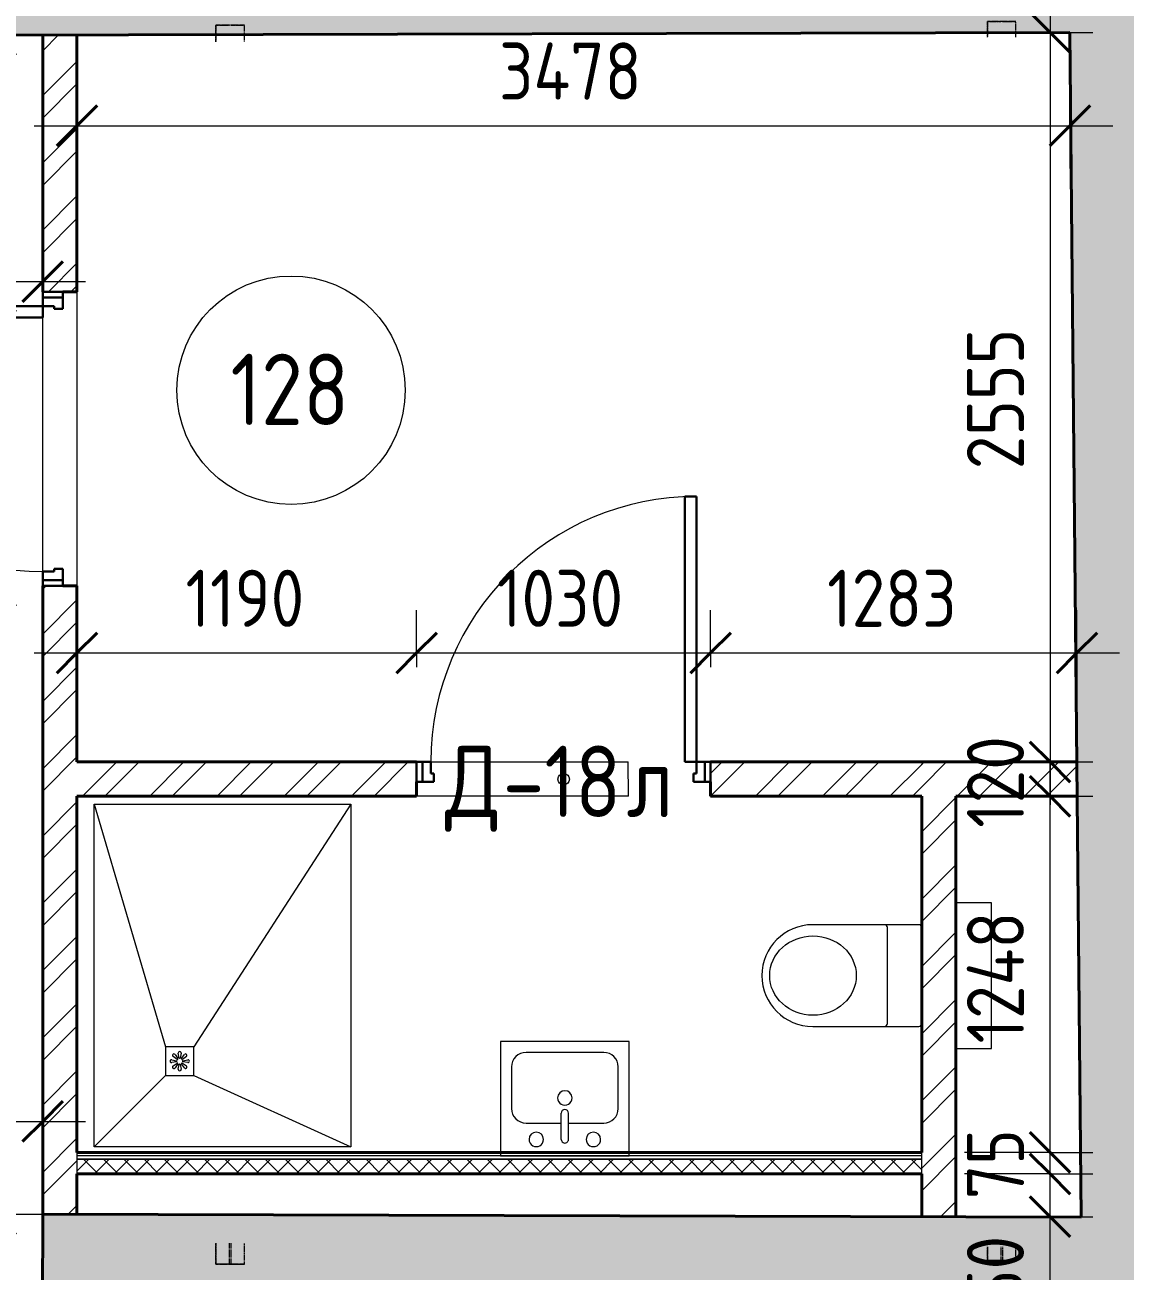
# Model space of a CAD drawing. Header units: millimetres. Extents: x -11886 to 379896, y -8130 to 47743.
# Drawn here: x 35070 to 38924, y 13336 to 17700 of the extents above; entities that cross this region are included whole.
import ezdxf

# ---------------------------------------------------------------- set-up
doc = ezdxf.new("R2010")
doc.units = ezdxf.units.MM
doc.linetypes.add('ADSK_Сверху', pattern=[4.5, 3, -1.5])
for name, color, linetype, lineweight, true_color in [('Двери', 5, 'Continuous', 18, 0x0000ff), ('Обобщенные модели', 5, 'Continuous', 18, 0x0000ff), ('Сантехника', 5, 'Continuous', 18, 0x0000ff), ('Сантехническое оборудование', 5, 'Continuous', 9, 0x0000ff), ('Стены внутренние', 5, 'Continuous', 18, 0x0000ff), ('Стены штриховка', 5, 'Continuous', 18, 0x0000ff)]:
    doc.layers.add(name, color=color, linetype=linetype, lineweight=lineweight, true_color=true_color)
for name, color, linetype, lineweight in [('Каркас', 7, 'Continuous', 18), ('Марки дверей', 7, 'Continuous', 20), ('Марки помещений', 7, 'Continuous', 20), ('Размеры', 7, 'Continuous', 9), ('Размеры-100', 7, 'Continuous', 9)]:
    doc.layers.add(name, color=color, linetype=linetype, lineweight=lineweight)
doc.styles.add('GOST Common_1', font='GOST_Common.ttf', dxfattribs={"width": 0.9, "height": 200})
doc.styles.add('GOST Common_2', font='GOST_Common.ttf', dxfattribs={"width": 0.9, "height": 250})
doc.dimstyles.new('ADSK_Основной_2_мм_Округление_до_1_мм', dxfattribs={"dimscale": 304.8, "dimtxt": 201.142999, "dimasz": 0.463911, "dimexe": 0.492126, "dimexo": 0.492126, "dimgap": 0.098425, "dimtad": 1, "dimdec": 0, "dimdsep": 46, "dimtxsty": 'GOST Common_1', "dimblk1": 'OBLIQUE', "dimblk2": 'OBLIQUE', "dimsah": 1, "dimcen": 0.09, "dimdle": 0.492126, "dimazin": 2, "dimtfac": 1, "dimtdec": 4, "dimtix": 1, "dimtmove": 0, "dimatfit": 3, "dimfxl": 1, "dimtvp": 1, "dimtolj": 1, "dimtzin": 0, "dimlwd": 20, "dimlwe": 20, "dimarcsym": 2})
doc.dimstyles.new('ADSK_Основной_2_мм_Округление_до_1_мм_1', dxfattribs={"dimscale": 304.8, "dimtxt": 201.142999, "dimasz": 0.463911, "dimexe": 0.492126, "dimexo": 0.492126, "dimgap": 0.098425, "dimtad": 1, "dimdec": 0, "dimdsep": 46, "dimtxsty": 'GOST Common_1', "dimblk1": 'OBLIQUE', "dimblk2": 'OBLIQUE', "dimsah": 1, "dimcen": 0.09, "dimdle": 0.492126, "dimazin": 2, "dimtfac": 1, "dimtdec": 4, "dimtix": 1, "dimtmove": 1, "dimatfit": 3, "dimfxl": 1, "dimtvp": 1, "dimtolj": 1, "dimtzin": 0, "dimlwd": 20, "dimlwe": 20, "dimarcsym": 2})
pattern_1 = [(45, (0, 0), (-117.8655, 117.8655), []), (45, (78.58, 0), (-117.8655, 117.8655), [])]

# ---------------------------------------------------------------- blocks, each defined once
blk = doc.blocks.new('Типовая двутавровая балка _АСТО 20-93_ Балки - 100х200мм-V4-01 План 1-го этажа маркировочный')
at = {"layer": 'Каркас', "color": 253, "linetype": 'ADSK_Сверху', "true_color": 0xaaaaaa}
for p, q in [((-2169.5, 50), (-2169.5, -50)), ((-2169.5, 50), (-2096, 50)), ((2111.8, 50), (2169.5, 50)), ((2169.5, -50), (2169.5, 50)), ((-2096.2, 3), (-2169.5, 3)), ((-2096.2, -3), (-2169.5, -3)), ((-2169.5, -50), (-2096.4, -50)), ((2112.4, -50), (2169.5, -50))]:
    blk.add_line(p, q, dxfattribs=at)
at = {"layer": 'Каркас', "color": 9, "linetype": 'ADSK_Сверху', "true_color": 0xb9b9b9}
for p, q in [((-2169.5, 3.4), (-2169.5, 50)), ((-2169.5, 50), (-2096, 50)), ((-2169.5, -50), (-2169.5, -3.4)), ((-2169.5, -50), (-2096.4, -50))]:
    blk.add_line(p, q, dxfattribs=at)
at = {"layer": 'Каркас', "color": 253, "linetype": 'ADSK_Сверху', "true_color": 0xb2b2b2}
for p, q in [((-2169.5, 50), (-2169.5, 15)), ((-2169.5, 15), (-2169.5, 50)), ((-2096, 50), (-2169.5, 50)), ((-2169.5, 50), (-2096, 50)), ((2169.5, 50), (2111.8, 50)), ((2169.5, 50), (2169.5, 15)), ((-2169.5, 3), (-2169.5, 15)), ((-2169.5, 3), (-2169.5, 15)), ((-2169.5, -3), (-2169.5, 3)), ((2169.5, 15), (2169.5, 3)), ((-2169.5, -15), (-2169.5, -3)), ((-2169.5, -15), (-2169.5, -3)), ((-2169.5, -50), (-2169.5, -15)), ((-2169.5, -15), (-2169.5, -50)), ((2169.5, -3), (2169.5, -15)), ((2169.5, -15), (2169.5, -50)), ((-2169.5, -50), (-2096.4, -50)), ((-2169.5, -50), (-2096.4, -50)), ((2112.4, -50), (2169.5, -50))]:
    blk.add_line(p, q, dxfattribs=at)
blk = doc.blocks.new('Типовая двутавровая балка _АСТО 20-93_ Балки - 100х200мм-V5-01 План 1-го этажа маркировочный')
at = {"layer": 'Каркас', "color": 253, "linetype": 'ADSK_Сверху', "true_color": 0xaaaaaa}
for p, q in [((-2169.5, 50), (-2169.5, -50)), ((-2169.5, 50), (-2121.1, 50)), ((2114.9, 50), (2169.5, 50)), ((2169.5, -50), (2169.5, 50)), ((-2121.3, 3), (-2169.5, 3)), ((-2121.4, -3), (-2169.5, -3)), ((-2169.5, -50), (-2121.6, -50)), ((2115.5, -50), (2169.5, -50))]:
    blk.add_line(p, q, dxfattribs=at)
at = {"layer": 'Каркас', "color": 9, "linetype": 'ADSK_Сверху', "true_color": 0xb9b9b9}
for p, q in [((-2169.5, 3.4), (-2169.5, 50)), ((-2169.5, 50), (-2121.1, 50)), ((-2169.5, -50), (-2169.5, -3.4)), ((-2169.5, -50), (-2121.6, -50))]:
    blk.add_line(p, q, dxfattribs=at)
at = {"layer": 'Каркас', "color": 253, "linetype": 'ADSK_Сверху', "true_color": 0xb2b2b2}
for p, q in [((-2169.5, 50), (-2169.5, 15)), ((-2169.5, 15), (-2169.5, 50)), ((-2121.1, 50), (-2169.5, 50)), ((-2169.5, 50), (-2121.1, 50)), ((2169.5, 50), (2114.9, 50)), ((2169.5, 50), (2169.5, 15)), ((-2169.5, 3), (-2169.5, 15)), ((-2169.5, 3), (-2169.5, 15)), ((-2169.5, -3), (-2169.5, 3)), ((2169.5, 15), (2169.5, 3)), ((-2169.5, -15), (-2169.5, -3)), ((-2169.5, -15), (-2169.5, -3)), ((-2169.5, -50), (-2169.5, -15)), ((-2169.5, -15), (-2169.5, -50)), ((2169.5, -3), (2169.5, -15)), ((2169.5, -15), (2169.5, -50)), ((-2169.5, -50), (-2121.6, -50)), ((-2169.5, -50), (-2121.6, -50)), ((2115.5, -50), (2169.5, -50))]:
    blk.add_line(p, q, dxfattribs=at)
blk = doc.blocks.new('AC_Дверь_Однопольная - Д-18л 1030х2200h-2319665-01 План 1-го этажа маркировочный')
at = {"layer": 'Двери', "lineweight": 30}
for p, q in [((465, 990), (425, 990)), ((425, 990), (425, 60)), ((465, 60), (465, 990)), ((-495, 60), (-515, 60)), ((-515, 60), (-515, -10)), ((-465, 60), (-495, 60)), ((-495, 60), (-495, -10)), ((-495, -10), (-495, 60)), ((-465, 20), (-465, 60)), ((425, 60), (465, 60)), ((495, 60), (465, 60)), ((465, 60), (465, 20)), ((495, -10), (495, 60)), ((515, 60), (495, 60)), ((495, 60), (495, -10)), ((515, -10), (515, 60)), ((-455, 20), (-465, 20)), ((-455, -10), (-455, 20)), ((465, 20), (455, 20)), ((455, 20), (455, -10)), ((-515, -10), (-495, -10)), ((-495, -10), (-455, -10)), ((455, -10), (495, -10)), ((495, -10), (515, -10))]:
    blk.add_line(p, q, dxfattribs=at)
at = {"layer": 'Двери'}
blk.add_arc((465, 60), 930, 90, 180, dxfattribs=at)
blk = doc.blocks.new('Туалет подвесной-Moderna R-Laufen - 000 White-2319019-01 План 1-го этажа маркировочный')
at = {"layer": 'Обобщенные модели'}
for p, q in [((-53, 441.8), (-53, 69.9)), ((303, 69.9), (303, 441.8)), ((-43.1, 180.3), (293.1, 180.3))]:
    blk.add_line(p, q, dxfattribs=at)
for centre, radius, start, end in [((125, 441.8), 178, 360, 180), ((-43.1, 190.2), 9.89, 180, 270), ((293.1, 190.2), 9.89, 270, 360), ((-43.1, 69.9), 9.89, 180, 270), ((293.1, 69.9), 9.89, 270, 360)]:
    blk.add_arc(centre, radius, start, end, dxfattribs=at)
blk.add_ellipse((125, 440.8), major_axis=(0, 151.6), ratio=0.916517, dxfattribs=at)
at = {"layer": 'Сантехника'}
for p, q in [((-130, -60), (-130, -185)), ((380, -185), (380, -60)), ((-130, -185), (380, -185))]:
    blk.add_line(p, q, dxfattribs=at)
blk = doc.blocks.new('4-slope_shower_with_drain_2858 - 1000х1200-2157423-01 План 1-го этажа маркировочный')
at = {"layer": 'Сантехническое оборудование'}
for p, q in [((-300, -300), (-300, 900)), ((-300, 900), (600, 900)), ((-300, 900), (-50, 50)), ((600, 900), (50, 50)), ((600, 900), (600, -300)), ((50, 50), (-50, 50)), ((-50, 50), (-50, -50)), ((50, -50), (50, 50)), ((-27.9, 4.9), (-11, 1.9)), ((-9.2, 6.4), (-23.2, 16.3)), ((-16.3, 23.2), (-6.4, 9.2)), ((-1.9, 11), (-4.9, 27.9)), ((4.9, 27.9), (1.9, 11)), ((6.4, 9.2), (16.3, 23.2)), ((23.2, 16.3), (9.2, 6.4)), ((11, 1.9), (27.9, 4.9)), ((-11, -1.9), (-27.9, -4.9)), ((-23.2, -16.3), (-9.2, -6.4)), ((-6.4, -9.2), (-16.3, -23.2)), ((-4.9, -27.9), (-1.9, -11)), ((1.9, -11), (4.9, -27.9)), ((16.3, -23.2), (6.4, -9.2)), ((9.2, -6.4), (23.2, -16.3)), ((27.9, -4.9), (11, -1.9)), ((-300, -300), (-50, -50)), ((-50, -50), (50, -50)), ((50, -50), (600, -300)), ((600, -300), (-300, -300))]:
    blk.add_line(p, q, dxfattribs=at)
for centre, radius, start, end in [((-28.8, 0), 5, 80, 280), ((-20.4, 20.4), 5, 35, 235), ((-12, 0), 2.19, 297.4259, 62.5741), ((-12, 0), 2.19, 6.9527, 62.5741), ((-8.5, 8.5), 2.19, 252.4259, 17.5741), ((-8.5, 8.5), 2.19, 252.4259, 294.142), ((-8.5, 8.5), 2.19, 335.858, 17.5741), ((0, 28.8), 5, 350, 190), ((0, 12), 2.19, 207.4259, 332.5741), ((0, 12), 2.19, 207.4259, 332.5741), ((8.5, 8.5), 2.19, 162.4259, 287.5741), ((8.5, 8.5), 2.19, 162.4259, 204.142), ((8.5, 8.5), 2.19, 231.9527, 287.5741), ((12, 0), 2.19, 117.4259, 242.5741), ((12, 0), 2.19, 117.4259, 173.0473), ((20.4, 20.4), 5, 305, 145), ((28.8, 0), 5, 260, 100), ((-20.4, -20.4), 5, 125, 325), ((-12, 0), 2.19, 297.4259, 353.0473), ((-8.5, -8.5), 2.19, 342.4259, 107.5741), ((-8.5, -8.5), 2.19, 65.858, 107.5741), ((-8.5, -8.5), 2.19, 342.4259, 38.0473), ((0, -28.8), 5, 170, 10), ((0, -12), 2.19, 27.4259, 152.5741), ((0, -12), 2.19, 27.4259, 152.5741), ((8.5, -8.5), 2.19, 72.4259, 197.5741), ((8.5, -8.5), 2.19, 155.858, 197.5741), ((8.5, -8.5), 2.19, 72.4259, 114.142), ((12, 0), 2.19, 186.9527, 242.5741), ((20.4, -20.4), 5, 215, 55)]:
    blk.add_arc(centre, radius, start, end, dxfattribs=at)
blk = doc.blocks.new('AC_Дверь_Однопольная - Д-19л 1030х2200h-2319549-01 План 1-го этажа маркировочный')
at = {"layer": 'Двери', "lineweight": 30}
for p, q in [((465, 990), (425, 990)), ((425, 990), (425, 60)), ((465, 60), (465, 990)), ((-495, 60), (-515, 60)), ((-515, 60), (-515, -10)), ((-465, 60), (-495, 60)), ((-495, 60), (-495, -10)), ((-495, -10), (-495, 60)), ((-465, 20), (-465, 60)), ((425, 60), (465, 60)), ((495, 60), (465, 60)), ((465, 60), (465, 20)), ((495, -10), (495, 60)), ((515, 60), (495, 60)), ((495, 60), (495, -10)), ((515, -10), (515, 60)), ((-455, 20), (-465, 20)), ((-455, -10), (-455, 20)), ((465, 20), (455, 20)), ((455, 20), (455, -10)), ((-515, -10), (-495, -10)), ((-495, -10), (-455, -10)), ((455, -10), (495, -10)), ((495, -10), (515, -10))]:
    blk.add_line(p, q, dxfattribs=at)
at = {"layer": 'Двери'}
blk.add_arc((465, 60), 930, 90, 180, dxfattribs=at)
blk = doc.blocks.new('ADSK_Марка_Помещение_ОдноЗначение - Номер-247393-01 План 1-го этажа маркировочный')
at = {"layer": 'Марки помещений'}
blk.add_circle((0, 0), 4, dxfattribs=at)
blk = doc.blocks.new('ADSK_Марка_Дверь - Марка типа и комментарии-2020407-01 План 1-го этажа маркировочный')
at = {"layer": 'Марки дверей', "lineweight": 9}
blk.add_circle((0, 0), 0.2, dxfattribs=at)
blk = doc.blocks.new('DIMBLOCK150-01 План 1-го этажа маркировочный')
at = {"layer": 'Размеры-100', "lineweight": 40, "transparency": 16777216}
for p, q in [((34967.1, 15735.6), (34896.4, 15806.3)), ((34967.1, 15735.6), (35037.8, 15664.9)), ((34967.1, 13535), (34896.4, 13605.7)), ((34967.1, 13535), (35037.8, 13464.3))]:
    blk.add_line(p, q, dxfattribs=at)
at = {"layer": 'Размеры-100', "lineweight": 20, "transparency": 16777216}
for p, q in [((34967.1, 15735.6), (34817.1, 15735.6)), ((34967.1, 13385), (34967.1, 15735.6)), ((34967.1, 15735.6), (35017.1, 15735.6)), ((34967.1, 13535), (34817.1, 13535)), ((34967.1, 13535), (34982.4, 13535))]:
    blk.add_line(p, q, dxfattribs=at)
at = {"layer": 'Размеры-100', "color": 0, "lineweight": 20, "transparency": 16777216, "insert": (34675.7, 14401.8), "char_height": 200, "width": 560.473, "attachment_point": 1, "rotation": 90, "line_spacing_factor": 1.022761, "style": 'GOST Common_1'}
blk.add_mtext('2201', dxfattribs=at)
blk = doc.blocks.new('_Oblique')
at = {"color": 0, "linetype": 'ByBlock', "lineweight": -2}
blk.add_line((-0.5, -0.5), (0.5, 0.5), dxfattribs=at)
blk = doc.blocks.new('DIMBLOCK152-01 План 1-го этажа маркировочный')
at = {"layer": 'Размеры-100', "lineweight": 20, "transparency": 16777216}
for p, q in [((34967.1, 16765.6), (34967.1, 17815.3)), ((34967.1, 17665.3), (34817.1, 17665.3)), ((34967.1, 17665.3), (34982.4, 17665.3)), ((34967.1, 17552.5), (34967.1, 17174)), ((34967.1, 17174), (34967.1, 17215.4)), ((34967.1, 16765.6), (34817.1, 16765.6)), ((34967.1, 16765.6), (35017.1, 16765.6))]:
    blk.add_line(p, q, dxfattribs=at)
at = {"layer": 'Размеры-100', "lineweight": 40, "transparency": 16777216}
for p, q in [((34967.1, 17665.3), (34896.4, 17736)), ((34967.1, 17665.3), (35037.8, 17594.6)), ((34967.1, 16765.6), (34896.4, 16836.3)), ((34967.1, 16765.6), (35037.8, 16694.9))]:
    blk.add_line(p, q, dxfattribs=at)
at = {"layer": 'Размеры-100', "color": 0, "lineweight": 20, "transparency": 16777216, "insert": (34675.7, 17174), "char_height": 200, "width": 454.106, "attachment_point": 1, "rotation": 90, "line_spacing_factor": 1.022761, "style": 'GOST Common_1'}
blk.add_mtext('900', dxfattribs=at)
blk = doc.blocks.new('DIMBLOCK153-01 План 1-го этажа маркировочный')
at = {"layer": 'Размеры-100', "lineweight": 40, "transparency": 16777216}
for p, q in [((38661.5, 13676.2), (38590.8, 13746.9)), ((38661.5, 13676.2), (38732.2, 13605.5)), ((38661.5, 13526.2), (38590.8, 13596.9)), ((38661.5, 13526.2), (38732.2, 13455.5))]:
    blk.add_line(p, q, dxfattribs=at)
at = {"layer": 'Размеры-100', "lineweight": 20, "transparency": 16777216}
for p, q in [((38661.5, 13676.2), (38361.7, 13676.2)), ((38661.5, 13376.2), (38661.5, 13676.2)), ((38661.5, 13676.2), (38811.5, 13676.2)), ((38661.5, 13471.4), (38661.5, 13601.2)), ((38661.5, 13526.2), (38361.7, 13526.2)), ((38661.5, 13526.2), (38811.5, 13526.2)), ((38661.5, 13130.5), (38661.5, 13471.4))]:
    blk.add_line(p, q, dxfattribs=at)
at = {"layer": 'Размеры-100', "color": 0, "lineweight": 20, "transparency": 16777216, "insert": (38370.2, 13130.5), "char_height": 200, "width": 409.104, "attachment_point": 1, "rotation": 90, "line_spacing_factor": 1.022761, "style": 'GOST Common_1'}
blk.add_mtext('150', dxfattribs=at)
blk = doc.blocks.new('DIMBLOCK154-01 План 1-го этажа маркировочный')
at = {"layer": 'Размеры-100', "lineweight": 40, "transparency": 16777216}
for p, q in [((38661.5, 13751.2), (38590.8, 13821.9)), ((38661.5, 13751.2), (38732.2, 13680.5)), ((38661.5, 13676.2), (38590.8, 13746.9)), ((38661.5, 13676.2), (38732.2, 13605.5))]:
    blk.add_line(p, q, dxfattribs=at)
at = {"layer": 'Размеры-100', "lineweight": 20, "transparency": 16777216}
for p, q in [((38661.5, 13751.2), (38361.7, 13751.2)), ((38661.5, 13676.2), (38661.5, 13751.2)), ((38661.5, 13751.2), (38811.5, 13751.2)), ((38661.5, 13676.2), (38361.7, 13676.2)), ((38661.5, 13676.2), (38811.5, 13676.2))]:
    blk.add_line(p, q, dxfattribs=at)
at = {"layer": 'Размеры-100', "color": 0, "lineweight": 20, "transparency": 16777216, "insert": (38370.2, 13587.5), "char_height": 200, "width": 302.737, "attachment_point": 1, "rotation": 90, "line_spacing_factor": 1.022761, "style": 'GOST Common_1'}
blk.add_mtext('75', dxfattribs=at)
blk = doc.blocks.new('DIMBLOCK155-01 План 1-го этажа маркировочный')
at = {"layer": 'Размеры-100', "lineweight": 40, "transparency": 16777216}
for p, q in [((38661.5, 14998.8), (38590.8, 15069.5)), ((38661.5, 14998.8), (38732.2, 14928.1)), ((38661.5, 13751.2), (38590.8, 13821.9)), ((38661.5, 13751.2), (38732.2, 13680.5))]:
    blk.add_line(p, q, dxfattribs=at)
at = {"layer": 'Размеры-100', "lineweight": 20, "transparency": 16777216}
for p, q in [((38661.5, 14998.8), (38361.7, 14998.8)), ((38661.5, 13751.2), (38661.5, 14998.8)), ((38661.5, 14998.8), (38811.5, 14998.8)), ((38661.5, 13751.2), (38361.7, 13751.2)), ((38661.5, 13751.2), (38811.5, 13751.2))]:
    blk.add_line(p, q, dxfattribs=at)
at = {"layer": 'Размеры-100', "color": 0, "lineweight": 20, "transparency": 16777216, "insert": (38370.2, 14132.9), "char_height": 200, "width": 580.928, "attachment_point": 1, "rotation": 90, "line_spacing_factor": 1.022761, "style": 'GOST Common_1'}
blk.add_mtext('1248', dxfattribs=at)
blk = doc.blocks.new('DIMBLOCK156-01 План 1-го этажа маркировочный')
at = {"layer": 'Размеры-100', "lineweight": 40, "transparency": 16777216}
for p, q in [((38661.5, 15118.8), (38590.8, 15189.5)), ((38661.5, 15118.8), (38732.2, 15048.1)), ((38661.5, 14998.8), (38590.8, 15069.5)), ((38661.5, 14998.8), (38732.2, 14928.1))]:
    blk.add_line(p, q, dxfattribs=at)
at = {"layer": 'Размеры-100', "lineweight": 20, "transparency": 16777216}
for p, q in [((38661.5, 15118.8), (38361.7, 15118.8)), ((38661.5, 14998.8), (38661.5, 15118.8)), ((38661.5, 15118.8), (38811.5, 15118.8)), ((38661.5, 14998.8), (38361.7, 14998.8)), ((38661.5, 14998.8), (38811.5, 14998.8))]:
    blk.add_line(p, q, dxfattribs=at)
at = {"layer": 'Размеры-100', "color": 0, "lineweight": 20, "transparency": 16777216, "insert": (38370.2, 14888.3), "char_height": 200, "width": 409.104, "attachment_point": 1, "rotation": 90, "line_spacing_factor": 1.022761, "style": 'GOST Common_1'}
blk.add_mtext('120', dxfattribs=at)
blk = doc.blocks.new('DIMBLOCK184-01 План 1-го этажа маркировочный')
at = {"layer": 'Размеры-100', "lineweight": 20, "transparency": 16777216}
for p, q in [((32832.4, 13860), (32832.4, 14010)), ((35132.4, 13860), (35132.4, 14010)), ((32832.4, 13860), (35282.4, 13860)), ((32832.4, 13860), (32832.4, 13810)), ((35132.4, 13860), (35132.4, 13810))]:
    blk.add_line(p, q, dxfattribs=at)
at = {"layer": 'Размеры-100', "lineweight": 40, "transparency": 16777216}
for p, q in [((32832.4, 13860), (32903.1, 13930.7)), ((35132.4, 13860), (35203.1, 13930.7)), ((32832.4, 13860), (32761.7, 13789.3)), ((35132.4, 13860), (35061.7, 13789.3))]:
    blk.add_line(p, q, dxfattribs=at)
at = {"layer": 'Размеры-100', "color": 0, "lineweight": 20, "transparency": 16777216, "insert": (33730.1, 14151.4), "char_height": 200, "width": 605.475, "attachment_point": 1, "line_spacing_factor": 1.022761, "style": 'GOST Common_1'}
blk.add_mtext('2300', dxfattribs=at)
blk = doc.blocks.new('DIMBLOCK185-01 План 1-го этажа маркировочный')
at = {"layer": 'Размеры-100', "lineweight": 20, "transparency": 16777216}
for p, q in [((35252.4, 15500.7), (35252.4, 15650.7)), ((36442.4, 15500.7), (36442.4, 15650.7)), ((35102.4, 15500.7), (36442.4, 15500.7)), ((35252.4, 15500.7), (35252.4, 15450.7)), ((36442.4, 15500.7), (36442.4, 15450.7))]:
    blk.add_line(p, q, dxfattribs=at)
at = {"layer": 'Размеры-100', "lineweight": 40, "transparency": 16777216}
for p, q in [((35252.4, 15500.7), (35323.1, 15571.4)), ((36442.4, 15500.7), (36513.1, 15571.4)), ((35252.4, 15500.7), (35181.7, 15430)), ((36442.4, 15500.7), (36371.7, 15430))]:
    blk.add_line(p, q, dxfattribs=at)
at = {"layer": 'Размеры-100', "color": 0, "lineweight": 20, "transparency": 16777216, "insert": (35632.6, 15792.1), "char_height": 200, "width": 515.472, "attachment_point": 1, "line_spacing_factor": 1.022761, "style": 'GOST Common_1'}
blk.add_mtext('1190', dxfattribs=at)
blk = doc.blocks.new('DIMBLOCK186-01 План 1-го этажа маркировочный')
at = {"layer": 'Размеры-100', "lineweight": 20, "transparency": 16777216}
for p, q in [((36442.4, 15500.7), (36442.4, 15650.7)), ((37472.4, 15500.7), (37472.4, 15650.7)), ((36442.4, 15500.7), (37472.4, 15500.7)), ((36442.4, 15500.7), (36442.4, 15450.7)), ((37472.4, 15500.7), (37472.4, 15450.7))]:
    blk.add_line(p, q, dxfattribs=at)
at = {"layer": 'Размеры-100', "lineweight": 40, "transparency": 16777216}
for p, q in [((36442.4, 15500.7), (36513.1, 15571.4)), ((37472.4, 15500.7), (37543.1, 15571.4)), ((36442.4, 15500.7), (36371.7, 15430)), ((37472.4, 15500.7), (37401.7, 15430))]:
    blk.add_line(p, q, dxfattribs=at)
at = {"layer": 'Размеры-100', "color": 0, "lineweight": 20, "transparency": 16777216, "insert": (36723.8, 15792.1), "char_height": 200, "width": 560.473, "attachment_point": 1, "line_spacing_factor": 1.022761, "style": 'GOST Common_1'}
blk.add_mtext('1030', dxfattribs=at)
blk = doc.blocks.new('DIMBLOCK187-01 План 1-го этажа маркировочный')
at = {"layer": 'Размеры-100', "lineweight": 20, "transparency": 16777216}
for p, q in [((37472.4, 15500.7), (37472.4, 15650.7)), ((38755.3, 15500.7), (38755.3, 15650.7)), ((37472.4, 15500.7), (38905.3, 15500.7)), ((37472.4, 15500.7), (37472.4, 15450.7)), ((38755.3, 15500.7), (38755.3, 15268.8))]:
    blk.add_line(p, q, dxfattribs=at)
at = {"layer": 'Размеры-100', "lineweight": 40, "transparency": 16777216}
for p, q in [((37472.4, 15500.7), (37543.1, 15571.4)), ((38755.3, 15500.7), (38826, 15571.4)), ((37472.4, 15500.7), (37401.7, 15430)), ((38755.3, 15500.7), (38684.6, 15430))]:
    blk.add_line(p, q, dxfattribs=at)
at = {"layer": 'Размеры-100', "color": 0, "lineweight": 20, "transparency": 16777216, "insert": (37880.3, 15792.1), "char_height": 200, "width": 560.473, "attachment_point": 1, "line_spacing_factor": 1.022761, "style": 'GOST Common_1'}
blk.add_mtext('1283', dxfattribs=at)
blk = doc.blocks.new('DIMBLOCK208-01 План 1-го этажа маркировочный')
at = {"layer": 'Размеры-100', "lineweight": 20, "transparency": 16777216}
for p, q in [((38730.9, 17347.1), (38730.9, 17523.8)), ((35252.4, 17347.1), (35252.4, 17497.1)), ((35102.4, 17347.1), (38880.9, 17347.1)), ((35252.4, 17347.1), (35252.4, 17297.1)), ((38730.9, 17347.1), (38730.9, 17197.1))]:
    blk.add_line(p, q, dxfattribs=at)
at = {"layer": 'Размеры-100', "lineweight": 40, "transparency": 16777216}
for p, q in [((35252.4, 17347.1), (35323.1, 17417.8)), ((38730.9, 17347.1), (38801.6, 17417.8)), ((35252.4, 17347.1), (35181.7, 17276.4)), ((38730.9, 17347.1), (38660.2, 17276.4))]:
    blk.add_line(p, q, dxfattribs=at)
at = {"layer": 'Размеры-100', "color": 0, "lineweight": 20, "transparency": 16777216, "insert": (36730.8, 17638.5), "char_height": 200, "width": 625.93, "attachment_point": 1, "line_spacing_factor": 1.022761, "style": 'GOST Common_1'}
blk.add_mtext('3478', dxfattribs=at)
blk = doc.blocks.new('DIMBLOCK239-01 План 1-го этажа маркировочный')
at = {"layer": 'Размеры-100', "lineweight": 20, "transparency": 16777216}
for p, q in [((34081.9, 16801.5), (34081.9, 17512.8)), ((35132.4, 16801.5), (35132.4, 16951.5)), ((34081.9, 16801.5), (35282.4, 16801.5)), ((34081.9, 16801.5), (34081.9, 16651.5)), ((35132.4, 16801.5), (35132.4, 16751.5))]:
    blk.add_line(p, q, dxfattribs=at)
at = {"layer": 'Размеры-100', "lineweight": 40, "transparency": 16777216}
for p, q in [((34081.9, 16801.5), (34152.6, 16872.2)), ((35132.4, 16801.5), (35203.1, 16872.2)), ((34081.9, 16801.5), (34011.2, 16730.8)), ((35132.4, 16801.5), (35061.7, 16730.8))]:
    blk.add_line(p, q, dxfattribs=at)
at = {"layer": 'Размеры-100', "color": 0, "lineweight": 20, "transparency": 16777216, "insert": (34373.6, 17092.9), "char_height": 200, "width": 560.473, "attachment_point": 1, "line_spacing_factor": 1.022761, "style": 'GOST Common_1'}
blk.add_mtext('1050', dxfattribs=at)
blk = doc.blocks.new('DIMBLOCK243-01 План 1-го этажа маркировочный')
at = {"layer": 'Размеры-100', "lineweight": 20, "transparency": 16777216}
for p, q in [((38661.5, 17823.8), (38661.5, 14968.8)), ((38661.5, 17673.8), (38580.9, 17673.8)), ((38661.5, 17673.8), (38811.5, 17673.8)), ((38661.5, 15118.8), (38611.5, 15118.8)), ((38661.5, 15118.8), (38811.5, 15118.8))]:
    blk.add_line(p, q, dxfattribs=at)
at = {"layer": 'Размеры-100', "lineweight": 40, "transparency": 16777216}
for p, q in [((38661.5, 17673.8), (38590.8, 17744.5)), ((38661.5, 17673.8), (38732.2, 17603.1)), ((38661.5, 15118.8), (38590.8, 15189.5)), ((38661.5, 15118.8), (38732.2, 15048.1))]:
    blk.add_line(p, q, dxfattribs=at)
at = {"layer": 'Размеры-100', "color": 0, "lineweight": 20, "transparency": 16777216, "insert": (38370.2, 16144), "char_height": 200, "width": 605.475, "attachment_point": 1, "rotation": 90, "line_spacing_factor": 1.022761, "style": 'GOST Common_1'}
blk.add_mtext('2555', dxfattribs=at)
blk = doc.blocks.new('Кухонная мойка-Одиночная - 450 x 400 мм-1905995-01 План 1-го этажа маркировочный')
at = {"layer": 'Сантехника'}
for p, q in [((240.7, 202.3), (-209.3, 202.3)), ((-209.3, 202.3), (-209.3, -197.7)), ((240.7, -197.7), (240.7, 202.3)), ((3, 145.2), (3, 53.1)), ((28.4, 145.2), (28.4, 53.1)), ((3, 88), (-120.4, 88)), ((151.8, 88), (28.4, 88)), ((-171.2, 37.2), (-171.2, -108.8)), ((202.6, -108.8), (202.6, 37.2)), ((-120.4, -159.6), (151.8, -159.6)), ((-209.3, -197.7), (240.7, -197.7))]:
    blk.add_line(p, q, dxfattribs=at)
for centre, radius, start, end in [((-84.3, 145.2), 25.4, 360, 180), ((-84.3, 145.2), 25.4, 180, 360), ((15.7, 145.2), 12.7, 360, 180), ((115.7, 145.2), 25.4, 360, 180), ((115.7, 145.2), 25.4, 180, 360), ((-120.4, 37.2), 50.8, 90, 180), ((151.8, 37.2), 50.8, 360, 90), ((15.7, 53.1), 12.7, 180, 0), ((15.7, 0), 25.4, 360, 180), ((15.7, 0), 25.4, 180, 0), ((-120.4, -108.8), 50.8, 180, 270), ((151.8, -108.8), 50.8, 270, 0)]:
    blk.add_arc(centre, radius, start, end, dxfattribs=at)

msp = doc.modelspace()

# ---------------------------------------------------------------- hatches: boundary and pattern name
at = {"layer": 'Стены внутренние', "true_color": 0xc0c0c0}
for points in [[(38780.55, 12484.28), (39290.53, 12489.17), (39214.54, 20424.06), (38704.51, 20424.06), (38780.52, 12487.83)], [(38775.47, 13014.54), (38770.59, 13524.55), (35256.4, 13534.67), (35254.93, 13024.67), (38730.85, 13014.66)]]:
    msp.add_hatch(color=9, dxfattribs=at).paths.add_polyline_path(points)
h = msp.add_hatch(color=9, dxfattribs=at)
h.paths.add_polyline_path([(31352.5, 17656.34), (33051.92, 17660.36), (33051.64, 17780.36), (31352.36, 17776.34), (31352.45, 17676.96)])
h.paths.add_polyline_path([(34081.92, 17662.8), (38730.85, 17673.8), (38729.7, 17793.8), (34081.64, 17782.8), (34081.76, 17732.8)])
at = {"layer": 'Стены внутренние', "lineweight": 9}
h = msp.add_hatch(dxfattribs=at)
h.set_pattern_fill('FP_2', color=256, style=0, pattern_type=2)
h.set_pattern_definition(pattern_1)
h.paths.add_polyline_path([(35252.37, 13534.68), (35252.37, 15735.57), (35132.37, 15735.57), (35132.37, 13535.03), (35230.52, 13534.74)])
h.paths.add_polyline_path([(35132.37, 16765.57), (35252.37, 16765.57), (35252.37, 17665.57), (35132.37, 17665.29), (35132.37, 16924.2)])
h = msp.add_hatch(dxfattribs=at)
h.set_pattern_fill('FP_2', color=256, style=0, pattern_type=2)
h.set_pattern_definition(pattern_1)
h.paths.add_polyline_path([(37472.37, 14998.77), (38211.73, 14998.77), (38211.73, 15118.77), (37472.37, 15118.77), (37472.37, 15048.77)])
h.paths.add_polyline_path([(35562.37, 14998.77), (36442.37, 14998.77), (36442.37, 15118.77), (35252.37, 15118.77), (35252.37, 14998.77), (35312.37, 14998.77)])
h = msp.add_hatch(dxfattribs=at)
h.set_pattern_fill('FP_2', color=256, style=0, pattern_type=2)
h.set_pattern_definition(pattern_1)
h.paths.add_polyline_path([(38331.73, 14998.77), (38756.47, 14998.77), (38755.32, 15118.77), (38211.73, 15118.77), (38211.73, 14998.77)])
h = msp.add_hatch(dxfattribs=at)
h.set_pattern_fill('FP_2', color=256, style=0, pattern_type=2)
h.set_pattern_definition(pattern_1)
h.paths.add_polyline_path([(38331.73, 13525.82), (38331.73, 14998.77), (38211.73, 14998.77), (38211.73, 13526.16)])
h = msp.add_hatch(dxfattribs=at)
h.set_pattern_fill('FP_4', color=256, style=0, pattern_type=2)
h.set_pattern_definition([(45, (0, 0), (-35.35534, 35.35534), []), (135, (0, 0), (-35.35534, -35.35534), [])])
h.paths.add_polyline_path([(36161.13, 13676.16), (38211.73, 13676.16), (38211.73, 13726.16), (35252.37, 13726.16), (35252.37, 13676.16), (35662.37, 13676.16)])
at = {"layer": 'Стены внутренние', "true_color": 0xc0c0c0}
h = msp.add_hatch(color=9, dxfattribs=at)
h.paths.add_polyline_path([(35254.93, 13024.67), (35256.4, 13534.67), (35132.37, 13535.03), (35130.52, 13025.03), (35252.37, 13024.68)])
h.paths.add_polyline_path([(35254.93, 13024.67), (35254.93, 13024.74), (35254.93, 13534.67)])
h.paths.add_polyline_path([(33430.38, 13029.92), (33430.38, 13539.93), (33081.08, 13540.93), (33079.61, 13030.93), (33330.38, 13030.21)])

# ---------------------------------------------------------------- linework, layer by layer
at = {"layer": 'Стены внутренние', "color": 18, "lineweight": 40, "true_color": 0x000000}
for p, q in [((34081.92, 17662.8), (38730.85, 17673.8)), ((35132.37, 17665.29), (35132.37, 16765.57)), ((35252.37, 16765.57), (35252.37, 17665.57)), ((38730.85, 17673.8), (38770.59, 13524.55)), ((35202.37, 16765.57), (35252.37, 16765.57)), ((35132.37, 15735.57), (35132.37, 13535.03)), ((35252.37, 15735.57), (35202.37, 15735.57)), ((35252.37, 15118.77), (35252.37, 15735.57)), ((36442.37, 15118.77), (35252.37, 15118.77)), ((38755.32, 15118.77), (37472.37, 15118.77)), ((36442.37, 14998.77), (36442.37, 15048.77)), ((37472.37, 15048.77), (37472.37, 14998.77)), ((35252.37, 14998.77), (36442.37, 14998.77)), ((35252.37, 13751.16), (35252.37, 14998.77)), ((37472.37, 14998.77), (38211.73, 14998.77)), ((38211.73, 14998.77), (38211.73, 13751.16)), ((38331.73, 14998.77), (38756.47, 14998.77)), ((38331.73, 13525.82), (38331.73, 14998.77)), ((38211.73, 13751.16), (35252.37, 13751.16)), ((35252.37, 13676.16), (38211.73, 13676.16)), ((35252.37, 13534.68), (35252.37, 13676.16)), ((38211.73, 13676.16), (38211.73, 13526.16)), ((35132.37, 13535.03), (35130.52, 13025.03)), ((38770.59, 13524.55), (35132.37, 13535.03))]:
    msp.add_line(p, q, dxfattribs=at)
at = {"layer": 'Стены внутренние', "color": 18, "true_color": 0x000000}
for p, q in [((35252.37, 16765.57), (35252.37, 15735.57)), ((35132.37, 15785.57), (35132.37, 16675.57)), ((36492.37, 15118.77), (37183.86, 15118.77)), ((37184.71, 14998.77), (37183.86, 15118.77)), ((37471.24, 15048.77), (37471.24, 14998.77)), ((37184.71, 14998.77), (36442.37, 14998.77)), ((37472.37, 14998.77), (37471.24, 14998.77)), ((33430.38, 13539.93), (35132.37, 13535.03))]:
    msp.add_line(p, q, dxfattribs=at)
at = {"layer": 'Стены штриховка'}
for p, q in [((35252.37, 13751.16), (35252.37, 13676.16)), ((38211.73, 13676.16), (38211.73, 13751.16)), ((38211.73, 13739.16), (35252.37, 13739.16)), ((38211.73, 13727.16), (35252.37, 13727.16)), ((38211.73, 13726.16), (35252.37, 13726.16))]:
    msp.add_line(p, q, dxfattribs=at)

# ---------------------------------------------------------------- block references
at = {"layer": 'Двери', "rotation": 89.99999999999982}
msp.add_blockref('AC_Дверь_Однопольная - Д-19л 1030х2200h-2319549-01 План 1-го этажа маркировочный', (35192.37, 16250.57), dxfattribs=at)
at = {"layer": 'Двери'}
msp.add_blockref('AC_Дверь_Однопольная - Д-18л 1030х2200h-2319665-01 План 1-го этажа маркировочный', (36957.37, 15058.77), dxfattribs=at)
at = {"layer": 'Каркас', "color": 253, "linetype": 'ADSK_Сверху', "true_color": 0xaaaaaa, "rotation": 89.99999999999993}
for name, p in [('Типовая двутавровая балка _АСТО 20-93_ Балки - 100х200мм-V4-01 План 1-го этажа маркировочный', (35788.93, 15529.38)), ('Типовая двутавровая балка _АСТО 20-93_ Балки - 100х200мм-V5-01 План 1-го этажа маркировочный', (38492.06, 15542.28))]:
    msp.add_blockref(name, p, dxfattribs=at)
at = {"layer": 'Марки дверей', "xscale": 99.99999999999993, "yscale": 99.99999999999993, "zscale": 99.99999999999993}
msp.add_blockref('ADSK_Марка_Дверь - Марка типа и комментарии-2020407-01 План 1-го этажа маркировочный', (36957.37, 15058.77), dxfattribs=at)
at = {"layer": 'Марки помещений', "xscale": 99.99999999999993, "yscale": 99.99999999999993, "zscale": 99.99999999999993}
msp.add_blockref('ADSK_Марка_Помещение_ОдноЗначение - Номер-247393-01 План 1-го этажа маркировочный', (36002.45, 16420.83), dxfattribs=at)
at = {"layer": 'Сантехника'}
for name, p, rotation in [('Туалет подвесной-Moderna R-Laufen - 000 White-2319019-01 План 1-го этажа маркировочный', (38271.73, 14245.77), 89.99999999999982), ('Кухонная мойка-Одиночная - 450 x 400 мм-1905995-01 План 1-го этажа маркировочный', (36977.35, 13942.08), 180)]:
    msp.add_blockref(name, p, dxfattribs=dict(at, rotation=rotation))
at = {"layer": 'Сантехническое оборудование'}
msp.add_blockref('4-slope_shower_with_drain_2858 - 1000х1200-2157423-01 План 1-го этажа маркировочный', (35612.37, 14070.77), dxfattribs=at)

# ---------------------------------------------------------------- texts
at = {"layer": 'Марки дверей', "lineweight": 9, "char_height": 250, "attachment_point": 1, "style": 'GOST Common_2'}
for s, insert, width in [('\\fGOST Common|b0|i0|c204|p34|;\\W.9;Д', (36541.39, 15175.78), 245.3164), ('-18', (36743.8, 15175.78), 526.7087), ('\\fGOST Common|b0|i0|c204|p34|;\\W.9;л', (37178.38, 15175.78), 194.8101)]:
    msp.add_mtext(s, dxfattribs=dict(at, insert=insert, width=width))
at = {"layer": 'Марки помещений', "lineweight": 9, "insert": (35790.04, 16548.56), "char_height": 250, "width": 526.7087, "attachment_point": 1, "style": 'GOST Common_2'}
msp.add_mtext('128', dxfattribs=at)

# ---------------------------------------------------------------- dimensions: what is measured, and where the dimension line sits
at = {"layer": 'Размеры', "lineweight": 20}
for base, p1, p2, override, picture, middle in [((34967.07, 17665.29), (34867.08, 16765.57), (35132.37, 17665.29), {"dimpost": '<>', "dimfxl": 938.012136}, 'DIMBLOCK152-01 План 1-го этажа маркировочный', (34809.04, 17401.08)), ((38661.53, 13676.16), (38211.73, 13526.16), (38211.73, 13676.16), {"dimpost": '<>', "dimfxl": 150}, 'DIMBLOCK153-01 План 1-го этажа маркировочный', (38503.5, 13335.08))]:
    dim = msp.add_linear_dim(base=base, p1=p1, p2=p2, angle=90, dimstyle='ADSK_Основной_2_мм_Округление_до_1_мм_1', override=override, dxfattribs=at)
    dim.commit()
    dim.dimension.update_dxf_attribs({"geometry": picture, "text_midpoint": middle, "dimtype": 160, "text_rotation": 90})
for base, p1, p2, override, picture, middle in [((38661.53, 15118.77), (38730.85, 17673.8), (38761.52, 15118.77), {"dimpost": '<>', "dimfxl": 2555.216379}, 'DIMBLOCK243-01 План 1-го этажа маркировочный', (38531.53, 16396.28)), ((34967.07, 15735.57), (35132.37, 13535.03), (34867.08, 15735.57), {"dimpost": '<>', "dimfxl": 2216.477397}, 'DIMBLOCK150-01 План 1-го этажа маркировочный', (34837.07, 14635.3)), ((38661.53, 15118.77), (38211.73, 14998.77), (38211.73, 15118.77), {"dimpost": '<>', "dimfxl": 120}, 'DIMBLOCK156-01 План 1-го этажа маркировочный', (38531.53, 15058.77)), ((38661.53, 14998.77), (38211.73, 13751.16), (38211.73, 14998.77), {"dimpost": '<>', "dimfxl": 1247.607361}, 'DIMBLOCK155-01 План 1-го этажа маркировочный', (38531.53, 14374.96)), ((38661.53, 13751.16), (38211.73, 13676.16), (38211.73, 13751.16), {"dimpost": '<>', "dimfxl": 75}, 'DIMBLOCK154-01 План 1-го этажа маркировочный', (38531.53, 13713.66))]:
    dim = msp.add_linear_dim(base=base, p1=p1, p2=p2, angle=90, dimstyle='ADSK_Основной_2_мм_Округление_до_1_мм', override=override, dxfattribs=at)
    dim.commit()
    dim.dimension.update_dxf_attribs({"geometry": picture, "text_midpoint": middle})
for base, p1, p2, override, picture, middle in [((35132.37, 16801.5), (34081.92, 17662.8), (35132.37, 16901.48), {"dimpost": '<>', "dimfxl": 1297.324408}, 'DIMBLOCK239-01 План 1-го этажа маркировочный', (34607.15, 16931.5)), ((38730.85, 17347.12), (35252.37, 17447.1), (38730.85, 17673.8), {"dimpost": '<>', "dimfxl": 3485.860717}, 'DIMBLOCK208-01 План 1-го этажа маркировочный', (36991.61, 17477.12)), ((36442.37, 15500.74), (35252.37, 15600.73), (36442.37, 15600.73), {"dimpost": '<>', "dimfxl": 1190}, 'DIMBLOCK185-01 План 1-го этажа маркировочный', (35847.37, 15630.74)), ((37472.37, 15500.74), (36442.37, 15600.73), (37472.37, 15600.73), {"dimpost": '<>', "dimfxl": 1030}, 'DIMBLOCK186-01 План 1-го этажа маркировочный', (36957.37, 15630.74)), ((38755.32, 15500.74), (37472.37, 15600.73), (38755.32, 15118.77), {"dimpost": '<>', "dimfxl": 1370.490969}, 'DIMBLOCK187-01 План 1-го этажа маркировочный', (38113.85, 15630.74)), ((35132.37, 13860.03), (32832.37, 13960.01), (35132.37, 13960.01), {"dimpost": '<>', "dimfxl": 2299.999959}, 'DIMBLOCK184-01 План 1-го этажа маркировочный', (33982.37, 13990.03))]:
    dim = msp.add_linear_dim(base=base, p1=p1, p2=p2, dimstyle='ADSK_Основной_2_мм_Округление_до_1_мм', override=override, dxfattribs=at)
    dim.commit()
    dim.dimension.update_dxf_attribs({"geometry": picture, "text_midpoint": middle})

doc.saveas('drawing.dxf')
